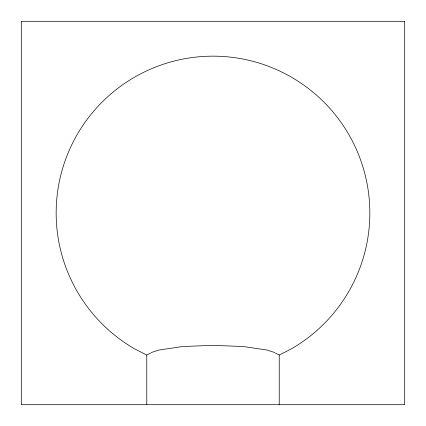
<?xml version="1.0" encoding="UTF-8"?>
<svg xmlns="http://www.w3.org/2000/svg" width="426" height="426" viewBox="0 0 426 426"><rect width="100%" height="100%" fill="white"/><g stroke="black" fill="none" stroke-linecap="round" stroke-linejoin="round"><path stroke-width="0.64" d="M275.34 353.01L279.222 355.05L291.421 348.83A156.848 156.848 0 0 0 333.148 112.182A156.848 156.848 0 0 0 92.852 112.182A156.848 156.848 0 0 0 134.579 348.83L146.778 355.05L150.66 353.01M151.214 352.568L158.999 350.034L182.77 346.519L213 345.348L243.23 346.519L267.001 350.034L274.786 352.568M279.222 355.05L279.222 404.7M146.778 355.05L146.778 404.7M404.7 21.3L21.3 21.3L21.3 404.7L404.7 404.7L404.7 21.3"/></g></svg>
